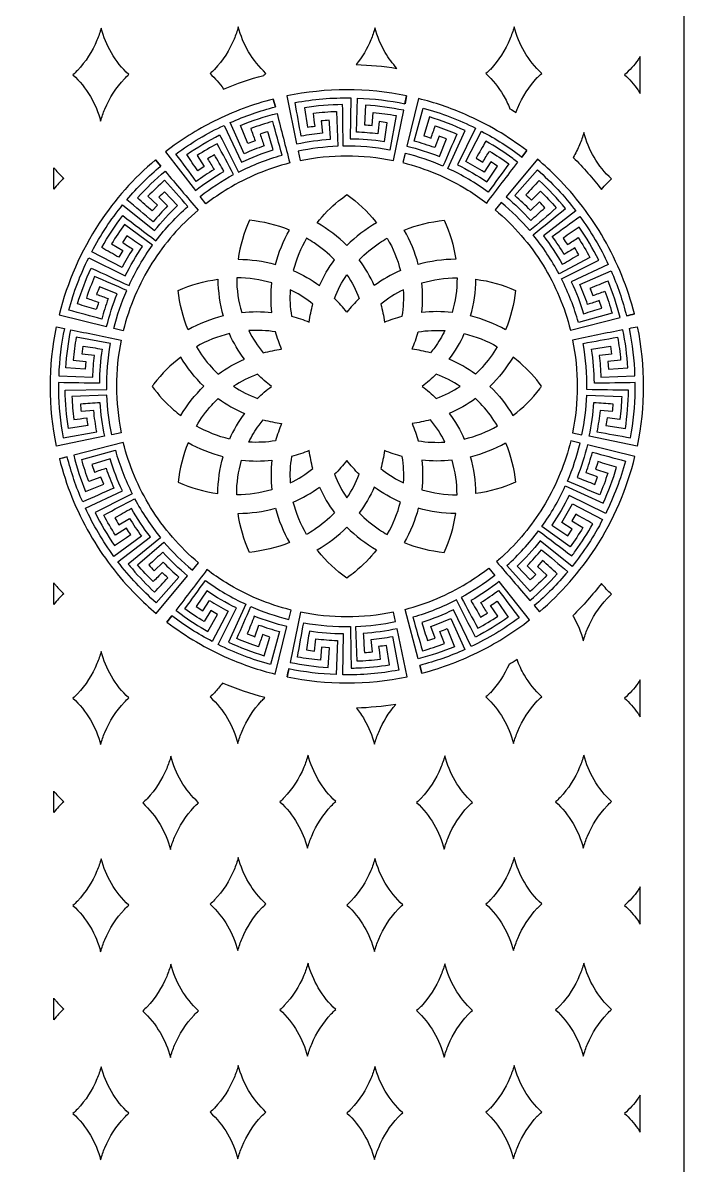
# Model space of a CAD drawing. Header units: millimetres. Extents: x -165 to 825, y -1000 to 1000.
# Drawn here: x 501 to 825, y -381 to 178 of the extents above; entities that cross this region are included whole.
import ezdxf

# ---------------------------------------------------------------- set-up
doc = ezdxf.new("R2010")
doc.units = ezdxf.units.MM
doc.layers.add('Default', color=70, linetype='Continuous')

msp = doc.modelspace()

# ---------------------------------------------------------------- linework, layer by layer
at = {"layer": 'Default'}
msp.add_lwpolyline([(495, 1000), (165, 1000), (-165, 1000), (-165, -1000), (165, -1000), (495, -1000), (825, -1000), (825, 1000)], close=True, dxfattribs=at)
for points in [[(539.82, 175.15, -0.03084), (537.75, 169.2, -0.089691), (528.2, 154.41, -0.002455), (528.18, 154.4, -0.022749), (526.02, 152.33, -0.073961), (534.54, 141.74, -0.000219), (534.54, 141.74, -0.068795), (539.55, 129.63, -0.03084), (541.62, 135.57, -0.089691), (551.18, 150.37, -0.002455), (551.19, 150.38, -0.022749), (553.35, 152.45, -0.073961), (544.83, 163.03, -0.000219), (544.83, 163.04, -0.068795)], [(599.69, 145.35, -0.033014), (619.35, 152.03, -0.01124), (620.44, 153.03, -0.073961), (611.92, 163.61, -0.000219), (611.92, 163.61, -0.068795), (606.91, 175.73, -0.03084), (604.84, 169.78, -0.089691), (595.28, 154.99, -0.002455), (595.27, 154.98, -0.022749), (593.11, 152.91, -0.054437)], [(664.53, 157.33, -0.031855), (684.48, 155.48, -0.052106), (678.79, 163.22, -0.000219), (678.79, 163.22, -0.068795), (673.79, 175.33, -0.03084), (671.72, 169.39, -0.071279)], [(739.74, 135.74, -0.005569), (742.74, 133.93, -0.011686), (743.61, 136.15, -0.089691), (753.17, 150.94, -0.002455), (753.18, 150.96, -0.022749), (755.35, 153.03, -0.073961), (746.83, 163.61, -0.000219), (746.83, 163.61, -0.068795), (741.82, 175.73, -0.03084), (739.75, 169.78, -0.089691), (730.19, 154.99, -0.002455), (730.18, 154.98, -0.022749), (728.01, 152.91, -0.073961), (736.53, 142.32, -0.000219), (736.53, 142.32, -0.038292)], [(803.5, 143.22), (803.5, 161.34, -0.011738), (802.43, 159.72, -0.062432), (795.84, 152.35, -0.056451), (802.29, 145.04, -0.000196), (802.29, 145.04, -0.012211)], [(624.03, 140.45), (625.04, 136.63, -0.003305), (624.06, 140.46, 0.053242), (595.07, 129.63, 0.048715), (571.33, 114.72), (585.96, 95.79, -0.036198), (599.86, 105.12, -0.000776), (595.24, 113.18, 0.015163), (591.87, 111.19, -0.011746), (595.03, 106.05, 0.017024), (586.32, 100.15, 0.003261), (576.42, 113.58, -0.051383), (599.94, 127.59), (608.44, 109.53, -0.036124), (624.03, 115.63, -0.001753), (621.27, 124.5, 0.009322), (617.54, 123.29, -0.008204), (619.51, 117.59, 0.017618), (609.73, 113.72), (602.98, 128.97, -0.043916), (625.04, 136.62)], [(689.21, 142.03, 0.002483), (688.45, 138.17, -0.010213), (689.24, 142.03, 0.102239), (630.56, 141.97), (635.43, 118.54, -0.03619), (652.01, 120.85, -0.002051), (651.39, 130.11, 0.011958), (647.48, 129.8), (648.07, 123.8, 0.018493), (637.66, 122.31, 0.001093), (634.64, 138.72, -0.051861), (661.93, 141.02), (661.66, 121.06, -0.036169), (678.35, 119.72, -0.003758), (679.74, 128.91, 0.011645), (675.86, 129.45, -0.010409), (675.14, 123.46, 0.018672), (664.65, 124.26), (665.26, 140.93, -0.04389), (688.44, 138.14)], [(747.98, 115.3), (745.61, 112.13), (748.01, 115.28, 0.060334), (718.03, 132.9, 0.041669), (695.12, 140.69), (689.34, 117.47, -0.036065), (705.27, 112.35), (708.73, 120.97, 0.014071), (705.08, 122.39), (703, 116.72, 0.018387), (692.97, 119.9), (697.38, 135.99, -0.051758), (722.96, 126.22), (714.05, 108.36, -0.03604), (728.51, 99.91, -0.003427), (733.75, 107.58, 0.022046), (730.49, 109.75), (727.24, 104.67, 0.019775), (718.14, 109.94), (725.92, 124.7, -0.043836), (745.6, 112.13)], [(687.79, 134.95, 0.035163), (669.18, 137.46), (668.55, 127.91, -0.006684), (672.34, 127.6), (672.93, 133.9, -0.020364), (684.15, 132.37), (681.09, 115.55, 0.049962), (658.25, 117.38, -0.001925), (657.93, 137.75, 0.035145), (639.22, 136.18), (640.67, 126.72, -0.006451), (644.44, 127.23, -0.001889), (643.66, 133.52, -0.020351), (654.94, 134.45), (655.59, 117.37, 0.042761), (636.17, 114.96), (637.12, 110.4, -0.102263), (682.75, 110.43)], [(597.78, 122.91, 0.000532), (606.98, 104.75, -0.047242), (628.33, 113.09, 0.002257), (623.71, 129.54, 0.020087), (612.96, 126.01, 0.008152), (615.18, 120.08, 0.006288), (611.64, 118.71), (608.02, 127.57, -0.03517), (625.85, 133.46, 0.000672), (632.06, 109.23, 0.073095), (601.81, 96.57, 0.029081), (591.06, 89.2), (588.2, 92.89, -0.042422), (604.6, 103.56, 0.004458), (596.54, 118.63, 0.019255), (586.8, 112.85), (590.26, 107.55), (587.1, 105.44, -0.005045), (581.65, 113.31, -0.035038)], [(741.13, 111.4, 0.029395), (727.95, 119.87, 0.003693), (723.24, 111.54, -0.012668), (726.51, 109.61, -0.005351), (729.79, 115.03, -0.019949), (739.22, 108.78, -0.001601), (729.17, 94.97, 0.049386), (709.39, 106.53), (717.95, 125.01, 0.035128), (700.41, 131.72), (697.61, 122.56, -0.006371), (701.22, 121.39, -0.004443), (703.25, 127.39, -0.019969), (713.81, 123.33, -0.001974), (706.99, 107.67, 0.042683), (688.45, 113.92), (687.32, 109.38, -0.077332), (719.23, 95.93, -0.02491), (728.42, 89.6, -0.002788), (743.62, 109.53, 0.005658)], [(770.73, 111.91, -0.033324), (784.62, 96.22, -0.02065), (787.29, 99.32, -0.002455), (787.3, 99.33, -0.022749), (789.47, 101.4, -0.073961), (780.95, 111.98, -0.000219), (780.94, 111.99, -0.068795), (775.94, 124.1, -0.03084), (773.87, 118.15, -0.035314)], [(516.64, 106.91, 0.010749), (517.68, 105.65, 0.038104), (521.6, 101.69, 0.044601), (516.64, 96.4)], [(566.42, 110.76), (568.98, 107.73), (566.39, 110.73, 0.071733), (538.88, 79.74, 0.084867), (519.28, 35.01), (542.5, 29.23, -0.036055), (547.61, 45.17), (538.99, 48.63, 0.00604), (537.58, 44.97, -0.003062), (543.24, 42.9, 0.018513), (540.07, 32.87, 0.000501), (523.97, 37.27, -0.051401), (533.73, 62.85), (551.61, 53.95, -0.036456), (560.05, 68.4, -0.005333), (552.38, 73.65), (550.21, 70.38, -0.003068), (555.29, 67.13, 0.016967), (550.02, 58.03), (535.26, 65.81, -0.051318), (550.32, 88.67), (565.85, 76.12, -0.035991), (577.22, 88.4), (570.86, 95.18, 0.023026), (568.04, 92.46, -0.009251), (572.29, 88.19, 0.017643), (565.18, 80.44, 0.001344), (552.45, 91.23, -0.043323), (568.98, 107.72)], [(800.63, 35.41, 0.013634), (796.79, 34.42, -0.005783), (800.64, 35.38, 0.068444), (785.77, 72.13, 0.065191), (762.91, 102.13, 0.022359), (753.29, 111), (737.9, 92.68, -0.035818), (749.96, 81.09, -0.001942), (756.86, 87.31, 0.02544), (754.2, 90.19), (749.85, 86.01, 0.020005), (742.24, 93.27), (753.26, 105.79, -0.051853), (771.95, 85.79), (756.11, 73.64, -0.035833), (765.38, 59.71, -0.002608), (773.46, 64.3, 0.019991), (771.48, 67.68, -0.003566), (766.33, 64.54, 0.019381), (760.47, 73.27, 0.001609), (773.94, 83.12, -0.051939), (787.86, 59.54), (769.77, 51.11, -0.035928), (775.81, 35.51, -0.002101), (784.69, 38.24), (783.49, 41.97, -0.001979), (777.78, 40.02, 0.019689), (773.94, 49.81), (789.23, 56.51, -0.043825), (796.79, 34.41)], [(550.62, 27.21), (546.05, 28.35, -0.042239), (552.3, 46.88, 0.000765), (536.63, 53.7, 0.018721), (532.57, 43.14, 0.000845), (538.57, 41.12, 0.006956), (537.4, 37.5, -0.003008), (528.24, 40.3, -0.035121), (534.95, 57.84, 0.001228), (553.44, 49.28, -0.049299), (565, 69.07), (551.17, 79.11, 0.019243), (544.92, 69.68), (550.35, 66.4, 0.00959), (548.42, 63.13, -0.002117), (540.08, 67.84, -0.03512), (550.42, 83.51, 0.002143), (566.61, 71.18, -0.047305), (582.19, 87.98, 0.002538), (570.86, 100.78, 0.019515), (562.72, 92.92), (567.31, 88.55), (564.72, 85.77, -0.004304), (557.6, 92.17, -0.03518), (571.09, 105.23, 0.000438), (587.24, 86.12, 0.076739), (564.67, 60.19, 0.080108)], [(766.91, 86.9, 0.035144), (754.1, 100.62, 0.006765), (747.57, 93.63, -0.017054), (750.3, 90.99), (754.75, 95.49, -0.020454), (762.46, 87.2, -0.001595), (749.45, 76.12, 0.042384), (735.54, 89.88), (732.55, 86.32, -0.080024), (755.97, 59.22, -0.076828), (769.36, 27.51), (793.62, 33.62, 0.035108), (787.81, 51.47, 0.001303), (778.93, 47.89, -0.004637), (780.29, 44.34, -0.002182), (786.23, 46.54, -0.020459), (789.72, 35.77), (773.24, 31.23, 0.049686), (764.97, 52.59), (783.19, 61.72, 0.03538), (773.65, 77.89, 0.002624), (765.75, 72.47, -0.006949), (767.85, 69.3, 0.003283), (773.17, 72.74, -0.019224), (778.91, 62.98), (763.8, 54.98, 0.04638), (751.12, 74.06, -0.001258)], [(660, 68.83, 0.064755), (645.48, 79.99, -0.052967), (655.95, 90.63, 0), (655.95, 90.63), (655.95, 90.63, 0), (655.95, 90.63, -0.017906), (660.01, 93.73, -0.069096), (674.08, 80.54, 0), (674.08, 80.54), (674.08, 80.54, 0), (674.08, 80.54, -0.002501), (674.52, 80, 0.066253)], [(625.06, 59.62, -0.065964), (631.96, 76.41, 0.069726), (612.36, 81.17, 0.071684), (606.77, 62.15, -0.06573)], [(694.95, 59.62, 0.065367), (688.03, 76.41, -0.069615), (707.64, 81.17, -0.071702), (713.23, 62.14, 0.064793)], [(646.6, 49.28, -0.057364), (653.98, 61.86, 0.053248), (643.99, 70.14, 0), (643.99, 70.14), (643.99, 70.14, 0), (643.99, 70.14, 0.017624), (640.29, 72.42, 0.072773), (633.8, 56.57, -0.056891)], [(673.4, 49.28, 0.057376), (666.02, 61.86, -0.053148), (676.04, 70.16, 0), (676.04, 70.16), (676.04, 70.16, 0), (676.04, 70.16, -0.017422), (679.71, 72.42, -0.072779), (686.21, 56.57, 0.056164)], [(582.33, 27.61, -0.071287), (577.5, 46.86, -0.070635), (596.91, 52.38, 0.066795), (599.46, 34.44, 0.064365)], [(623.36, 36.1, -0.057925), (623.36, 50.6, 0.069454), (606.1, 53.01, 0.072648), (608.55, 36.1, -0.056237)], [(660.01, 36.24, 0.033355), (653.98, 43.01, -0.061087), (660, 54.5, -0.060819), (666.02, 43.01, 0.033246)], [(696.64, 36.1, 0.058301), (696.64, 50.6, -0.069457), (713.9, 53.01, -0.072926), (711.46, 36.1, 0.056759)], [(737.67, 27.61, 0.064207), (720.54, 34.44, 0.066846), (723.09, 52.38, -0.070735), (742.5, 46.86, -0.071233)], [(641.59, 31.4, -0.03413), (643.39, 40.2, 0.052649), (633.6, 46.57, 0), (633.6, 46.57), (633.6, 46.57, 0), (633.6, 46.57, 0.006507), (632.29, 47.21, 0.06071), (632.93, 34.31, -0.032578)], [(678.4, 31.4, -0.033654), (687.08, 34.32, 0.060253), (687.71, 47.21, 0.058569), (676.61, 40.2, -0.033133)], [(541.4, -24.38), (517.96, -29.2, -0.101132), (517.94, 29.12), (521.82, 28.32, 0.043842), (519.05, 5.14), (535.72, 4.54, -0.016296), (536.52, 15.03, 0.002818), (530.53, 15.75), (531.07, 19.63, 0.00192), (540.25, 18.24, 0.036544), (538.93, 1.55, -0.002036), (518.99, 1.8, 0.019935), (519, -1.96), (518.96, -1.97, 0.044059), (521.23, -25.2), (537.64, -22.21, -0.017517), (536.17, -11.8), (530.17, -12.38, -0.020217), (529.86, -8.48, 0.001767), (539.13, -7.86, 0.03645), (541.41, -24.44)], [(778.59, -24.44, 0.035617), (780.87, -7.86, 0.001786), (790.14, -8.48, -0.019449), (789.83, -12.38), (783.83, -11.8, -0.017133), (782.36, -22.21, -0.003445), (798.77, -25.2, 0.044136), (801.04, -1.97), (801, -1.96, 0.018132), (801.01, 1.8, -0.001793), (781.08, 1.55, 0.035646), (779.75, 18.24), (788.93, 19.63), (789.47, 15.75, 0.002945), (783.48, 15.03, -0.017171), (784.28, 4.54), (800.95, 5.14, 0.044097), (798.18, 28.32, -0.044343), (802.06, 29.12, -0.101129), (802.04, -29.2), (778.6, -24.38)], [(522.28, -1.92), (542.6, -1.62, -0.049316), (544.43, 20.98), (527.61, 24.03, 0.0216), (526.08, 12.82, 0.002653), (532.38, 12.22), (532.07, 8.44), (522.52, 9.06, -0.03503), (525.02, 27.67, 0.001009), (549.59, 22.64, 0.101493), (549.63, -22.69), (544.98, -23.65, -0.042504), (542.61, -4.29), (525.53, -4.92, 0.020063), (526.44, -16.2, -0.001641), (532.73, -15.43, 0.00614), (533.24, -19.19), (523.77, -20.63, -0.035251), (522.23, -1.92)], [(609.9, 13.23, -0.056902), (602.55, 25.78, 0.070898), (586.39, 19.38, 0.053022), (593.77, 9.33, 0), (593.77, 9.33), (593.77, 9.33, 0), (593.77, 9.33, 0.019966), (597.11, 5.95, -0.056104)], [(628.09, 18.14, -0.033447), (625.17, 26.62, 0.058247), (612.03, 27.25, 0.059387), (619.11, 16.4, -0.031976)], [(691.91, 18.14, 0.033446), (694.83, 26.62, -0.058291), (707.98, 27.25, -0.044625), (702.97, 19.04, 0), (702.97, 19.04), (702.97, 19.04, 0), (702.97, 19.04, -0.015431), (700.89, 16.4, 0.032044)], [(710.1, 13.23, 0.057235), (717.45, 25.78, -0.070759), (733.6, 19.39, -0.052706), (726.15, 9.27, 0), (726.15, 9.27), (726.15, 9.27, 0), (726.15, 9.27, -0.019298), (722.88, 5.95, 0.055754)], [(797.72, -1.92, -0.000747), (777.4, -1.62, 0.049673), (775.58, 20.98, -0.00097), (792.4, 24.03, -0.021852), (793.93, 12.82, -0.001945), (787.62, 12.22), (787.93, 8.44), (797.48, 9.06, 0.035224), (794.98, 27.67, -0.00121), (770.41, 22.64, -0.101493), (770.37, -22.69), (775.02, -23.64, 0.042778), (777.39, -4.29), (794.47, -4.92, -0.01792), (793.56, -16.2), (787.27, -15.43, -0.005773), (786.76, -19.19), (796.23, -20.63, 0.035156), (797.77, -1.92)], [(590.05, 0.01, -0.065199), (578.73, 14.31, 0.065237), (565.66, 1.22, 0), (565.66, 1.22), (565.66, 1.22, 0), (565.66, 1.22, 0.005338), (564.75, 0, 0.055677), (575.27, -11.49, 0), (575.27, -11.49), (575.27, -11.49, 0), (575.27, -11.49, 0.015732), (578.72, -14.31, -0.065921)], [(729.95, 0, -0.064961), (741.27, -14.31, 0.065318), (754.32, -1.24, 0), (754.32, -1.24), (754.32, -1.24, 0), (754.32, -1.24, 0.005487), (755.25, 0.01, 0.055609), (744.7, 11.51, 0), (744.7, 11.51), (744.7, 11.51, 0), (744.7, 11.51, 0.015573), (741.28, 14.31, -0.06614)], [(623.14, 0, -0.033946), (616.29, 5.92, 0.059149), (604.61, 0.01, 0.059076), (616.29, -5.91, -0.032998)], [(696.86, 0, -0.033104), (703.71, -5.91, 0.059534), (715.39, 0, 0.05833), (703.71, 5.92, -0.033834)], [(609.9, -13.23, 0.057442), (602.55, -25.78, -0.07087), (586.4, -19.39, -0.052613), (593.87, -9.24, 0), (593.87, -9.24), (593.87, -9.24, 0), (593.87, -9.24, -0.019113), (597.12, -5.94, 0.05606)], [(710.1, -13.23, -0.056942), (717.45, -25.78, 0.070548), (733.61, -19.38, 0.053028), (726.24, -9.33, 0), (726.24, -9.33), (726.24, -9.33, 0), (726.24, -9.33, 0.020013), (722.89, -5.94, -0.056427)], [(628.1, -18.13, 0.033147), (625.17, -26.62, -0.058261), (612.03, -27.25, -0.04448), (617.06, -18.99, 0), (617.06, -18.99), (617.06, -18.99, 0), (617.06, -18.99, -0.01508), (619.11, -16.39, 0.032621)], [(691.91, -18.14, -0.03314), (694.83, -26.62, 0.058266), (707.97, -27.25, 0.05912), (700.89, -16.39, -0.032915)], [(555.08, -89.3, 0.029896), (565.9, -100.62, 0.007958), (572.43, -93.63, -0.019238), (569.7, -90.99, -0.003747), (565.25, -95.49, -0.020844), (557.53, -87.2), (570.55, -76.13, 0.042873), (584.46, -89.88), (587.45, -86.32, -0.080022), (564.02, -59.22, -0.07683), (550.64, -27.51), (526.38, -33.62, 0.035065), (532.19, -51.47), (541.07, -47.89), (539.71, -44.34), (533.77, -46.54, -0.020151), (530.28, -35.77), (546.76, -31.23, 0.04965), (555.03, -52.59, -0.001889), (536.81, -61.72, 0.03515), (546.35, -77.89, 0.005085), (554.25, -72.47, -0.020715), (552.15, -69.31), (546.83, -72.74, -0.018754), (541.09, -62.98, -0.003368), (556.19, -54.98, 0.046348), (568.88, -74.06), (553.08, -86.9, 0.005222)], [(582.33, -27.61, 0.071286), (577.5, -46.86, 0.070621), (596.91, -52.38, -0.066831), (599.46, -34.44, -0.064367)], [(737.67, -27.61, -0.071723), (742.5, -46.86, -0.070612), (723.09, -52.38, 0.066834), (720.54, -34.44, 0.064374)], [(771.89, -80.39, 0.029468), (780.29, -67.17, 0.004588), (771.93, -62.51), (770.02, -65.79), (775.46, -69.04, -0.020644), (769.26, -78.51), (755.38, -68.54, 0.049724), (766.83, -48.69), (785.37, -57.14, 0.03499), (791.97, -39.57, 0.005044), (782.8, -36.82, -0.016325), (781.65, -40.44), (787.66, -42.43, -0.023228), (783.67, -53.02, -0.003195), (767.95, -46.29, 0.042952), (774.1, -27.72), (769.53, -26.61, -0.07429), (756.94, -57.5, -0.070138), (737.26, -82.09, -0.011918), (733.23, -85.71, -0.000538), (749.5, -104.74, 0.035212), (762.91, -91.59, 0.002981), (755.75, -85.23), (753.18, -88.03), (757.79, -92.37, -0.019819), (749.69, -100.28), (738.29, -87.55, 0.04752), (753.78, -70.66, -0.001537), (770.04, -82.9, 0.00571)], [(641.6, -31.4, -0.033982), (632.93, -34.31, 0.060637), (632.29, -47.21, 0.058573), (643.39, -40.2, -0.033193)], [(678.41, -31.4, -0.034137), (676.61, -40.2, 0.052646), (686.4, -46.57, 0), (686.4, -46.57), (686.4, -46.57, 0), (686.4, -46.57, 0.006498), (687.71, -47.21, 0.060186), (687.08, -34.3, -0.033181)], [(754.22, -110.21, 0.071787), (781.58, -79.04, 0.084834), (800.91, -34.23), (777.66, -28.58, -0.036449), (772.63, -44.55, -0.00524), (781.28, -47.96, 0.020249), (782.67, -44.29), (776.99, -42.25, 0.018102), (780.11, -32.21, 0.00115), (796.23, -36.52, -0.051203), (786.61, -62.15), (768.69, -53.35, -0.035577), (760.33, -67.85, -0.007287), (768.03, -73.05), (770.18, -69.77), (765.08, -66.55, 0.018309), (770.3, -57.42), (785.11, -65.11, -0.051274), (770.17, -88.06), (754.57, -75.59, -0.036468), (743.27, -87.94), (749.66, -94.68, 0.028068), (752.47, -91.95), (748.19, -87.7, 0.017833), (755.26, -79.91, -0.002609), (768.05, -90.63, -0.04362), (751.62, -107.22)], [(519.37, -35.41, -0.011023), (523.21, -34.42), (519.36, -35.38, 0.068445), (534.23, -72.13, 0.065191), (557.09, -102.14, 0.022357), (566.71, -111), (582.1, -92.68, -0.03608), (570.03, -81.09, -0.002056), (563.14, -87.31, 0.024997), (565.8, -90.19), (570.15, -86.01, 0.02015), (577.76, -93.27), (566.74, -105.79, -0.05149), (548.05, -85.79), (563.89, -73.64, -0.036037), (554.62, -59.71, -0.007566), (546.54, -64.3, 0.010438), (548.51, -67.68), (553.67, -64.54, 0.017439), (559.53, -73.27), (546.06, -83.12, -0.052238), (532.13, -59.54), (550.23, -51.11, -0.036179), (544.19, -35.51), (535.31, -38.24), (536.51, -41.97, -0.005387), (542.22, -40.02, 0.018551), (546.05, -49.81, 0.003772), (530.77, -56.51, -0.043788), (523.21, -34.41)], [(623.36, -36.1, 0.058315), (623.36, -50.6, -0.069438), (606.1, -53.01, -0.07314), (608.54, -36.1, 0.056237)], [(660.01, -36.24, -0.033346), (653.99, -43.01, 0.060292), (660.01, -54.5, 0.060647), (666.02, -43.01, -0.033146)], [(696.64, -36.1, -0.057923), (696.64, -50.6, 0.069462), (713.9, -53.01, 0.072747), (711.45, -36.1, -0.05624)], [(646.6, -49.28, 0.057187), (653.98, -61.86, -0.053151), (643.96, -70.16, 0), (643.96, -70.16), (643.96, -70.16, 0), (643.96, -70.16, -0.017424), (640.28, -72.42, -0.072899), (633.79, -56.57, 0.056235)], [(673.4, -49.28, -0.057181), (666.02, -61.86, 0.053252), (676.01, -70.14, 0), (676.01, -70.14), (676.01, -70.14, 0), (676.01, -70.14, 0.017634), (679.72, -72.42, 0.073265), (686.21, -56.57, -0.056709)], [(612.37, -81.16, -0.071715), (606.77, -62.14, 0.064657), (625.06, -59.62, 0.065555), (631.96, -76.41, -0.068961)], [(707.63, -81.17, 0.071703), (713.23, -62.15, -0.065782), (694.95, -59.62, -0.065645), (688.04, -76.41, 0.069711)], [(660.01, -68.83, 0.064645), (674.52, -79.99, -0.052817), (664.01, -90.67, 0), (664.01, -90.67), (664.01, -90.67, 0), (664.01, -90.67, -0.017542), (660, -93.73, -0.068954), (645.9, -80.51, 0), (645.9, -80.51), (645.9, -80.51, 0), (645.9, -80.51, -0.002366), (645.48, -79.99, 0.065823)], [(722.89, -122.56, 0.000762), (713.6, -104.46, -0.047287), (692.3, -112.91, 0.003058), (697.01, -129.34, 0.019321), (707.74, -125.75), (705.48, -119.83, 0.01505), (709.02, -118.44), (712.68, -127.28, -0.035173), (694.89, -133.26), (688.54, -109.07, 0.073113), (718.73, -96.24, 0.029066), (729.43, -88.82), (732.31, -92.49, -0.042547), (715.97, -103.25, 0.002575), (724.12, -118.27, 0.019681), (733.82, -112.44), (730.34, -107.16, 0.02162), (733.48, -105.03), (738.98, -112.87, -0.035499)], [(578.87, -111.4, 0.029132), (592.05, -119.87), (596.76, -111.54, -0.007654), (593.49, -109.61), (590.21, -115.03, -0.024751), (580.78, -108.78, -0.000793), (590.83, -94.97, 0.049419), (610.61, -106.52), (602.05, -125.01, 0.035066), (619.59, -131.72), (622.39, -122.57, -0.006616), (618.78, -121.39, 0.005056), (616.75, -127.4, -0.018155), (606.19, -123.33, 0.002435), (613.01, -107.67, 0.042689), (631.55, -113.92), (632.68, -109.38, -0.077333), (600.76, -95.93, -0.024909), (591.58, -89.6, -0.00047), (576.38, -109.53, 0.006351)], [(516.64, -96.15, 0.010749), (517.68, -97.41, 0.038104), (521.6, -101.37, 0.044601), (516.64, -106.65)], [(572.01, -115.3), (574.37, -112.17), (574.37, -112.16), (571.99, -115.28, 0.060334), (601.97, -132.9, 0.041669), (624.88, -140.69), (630.66, -117.47, -0.035804), (614.73, -112.35, -0.001564), (611.27, -120.97, 0.010599), (614.92, -122.39), (617, -116.72, 0.020319), (627.02, -119.9), (622.62, -135.99, -0.05213), (597.04, -126.23), (605.94, -108.36, -0.036691), (591.49, -99.91), (586.24, -107.58), (589.51, -109.75), (592.76, -104.67, 0.018401), (601.86, -109.94), (594.08, -124.7, -0.043716), (574.4, -112.13)], [(696.75, -140.25), (695.72, -136.42), (696.72, -140.26, 0.053197), (725.61, -129.29, 0.048803), (749.3, -114.23), (734.56, -95.38, -0.036222), (720.72, -104.78, -0.008531), (725.38, -112.82, 0.011367), (728.75, -110.81, -0.005959), (725.56, -105.69, 0.017877), (734.24, -99.74, 0.001771), (744.21, -113.12, -0.051167), (720.76, -127.26), (712.16, -109.25, -0.03565), (696.61, -115.44, -0.001595), (699.42, -124.28), (703.14, -123.05), (701.14, -117.36, 0.019638), (710.9, -113.43), (717.74, -128.65, -0.04372), (695.71, -136.42)], [(784.54, -96.33, -0.033591), (770.52, -112.13, -0.001458), (770.65, -112.36, -0.000219), (770.65, -112.37, -0.068795), (775.66, -124.48, -0.03084), (777.73, -118.53, -0.089691), (787.29, -103.74, -0.002455), (787.3, -103.73, -0.022749), (789.47, -101.66, -0.039347)], [(665.18, -137.68, 0.029127), (680.78, -136.18), (679.32, -126.72, -0.006542), (675.56, -127.23, -0.005194), (676.34, -133.52, -0.018701), (665.06, -134.44), (664.41, -117.37, 0.042708), (683.82, -114.96), (682.88, -110.4, -0.102263), (637.25, -110.43), (632.21, -134.95, 0.034946), (650.82, -137.46), (651.45, -127.91), (647.66, -127.6), (647.07, -133.9, -0.022603), (635.85, -132.37, -0.002513), (638.91, -115.56, 0.049976), (661.75, -117.38, -0.001736), (662.07, -137.75, 0.006189)], [(630.79, -142.04, 0.013206), (631.55, -138.18, -0.002569), (630.76, -142.03, 0.102239), (689.43, -141.97), (684.57, -118.54, -0.036069), (667.99, -120.85, -0.001814), (668.61, -130.11, 0.018917), (672.52, -129.8), (671.93, -123.8, 0.017378), (682.34, -122.31), (685.36, -138.72, -0.052705), (658.07, -141.02), (658.34, -121.06, -0.035974), (641.65, -119.72, -0.003201), (640.26, -128.9, 0.004002), (644.14, -129.44, -0.012335), (644.86, -123.46, 0.017562), (655.35, -124.26), (654.74, -140.93, -0.043791), (631.55, -138.14)], [(539.82, -129.63, -0.03084), (537.75, -135.57, -0.089691), (528.2, -150.37, -0.002455), (528.18, -150.38, -0.022749), (526.02, -152.45, -0.073961), (534.54, -163.03, -0.000219), (534.54, -163.04, -0.068795), (539.55, -175.15, -0.03084), (541.62, -169.2, -0.089691), (551.18, -154.41, -0.002455), (551.19, -154.4, -0.022749), (553.35, -152.33, -0.073961), (544.83, -141.74, -0.000219), (544.83, -141.74, -0.068795)], [(743.25, -133.61, -0.007283), (739.33, -135.98, -0.084237), (730.19, -149.79, -0.002455), (730.18, -149.8, -0.022749), (728.01, -151.87, -0.073961), (736.53, -162.45, -0.000219), (736.53, -162.46, -0.068795), (741.54, -174.57, -0.03084), (743.61, -168.62, -0.089691), (753.17, -153.83, -0.002455), (753.18, -153.82, -0.022749), (755.35, -151.75, -0.073961), (746.83, -141.16, -0.000219), (746.83, -141.16, -0.043701)], [(619.95, -152.19, -0.03494), (599.15, -145.12, -0.030626), (595.28, -149.79, -0.002455), (595.27, -149.8, -0.022749), (593.11, -151.87, -0.073961), (601.63, -162.45, -0.000219), (601.63, -162.46, -0.068795), (606.64, -174.57, -0.03084), (608.71, -168.62, -0.089691), (618.27, -153.83, -0.002455), (618.28, -153.82, -0.017708)], [(803.5, -161.56), (803.5, -143.44, -0.011738), (802.43, -145.05, -0.062432), (795.84, -152.42, -0.056451), (802.29, -159.74, -0.000196), (802.29, -159.74, -0.012211)], [(683.92, -155.57, -0.030699), (664.7, -157.32, -0.036377), (668.5, -162.85, -0.000219), (668.5, -162.85, -0.068795), (673.51, -174.97, -0.03084), (675.58, -169.02, -0.080477)], [(573.94, -180.87, -0.03084), (571.87, -186.82, -0.089691), (562.31, -201.61, -0.002455), (562.3, -201.63, -0.022749), (560.14, -203.7, -0.073961), (568.66, -214.28, -0.000219), (568.66, -214.28, -0.068795), (573.67, -226.4, -0.03084), (575.74, -220.45, -0.089691), (585.29, -205.66, -0.002455), (585.31, -205.65, -0.022749), (587.47, -203.58, -0.073961), (578.95, -192.99, -0.000219), (578.95, -192.99, -0.068795)], [(641.03, -180.29, -0.03084), (638.96, -186.24, -0.089691), (629.4, -201.03, -0.002455), (629.39, -201.05, -0.022749), (627.23, -203.12, -0.073961), (635.75, -213.7, -0.000219), (635.75, -213.71, -0.068795), (640.76, -225.82, -0.03084), (642.82, -219.87, -0.089691), (652.38, -205.08, -0.002455), (652.4, -205.07, -0.022749), (654.56, -203, -0.073961), (646.04, -192.41, -0.000219), (646.04, -192.41, -0.068795)], [(707.9, -180.69, -0.03084), (705.84, -186.64, -0.089691), (696.28, -201.43, -0.002455), (696.26, -201.45, -0.022749), (694.1, -203.51, -0.073961), (702.62, -214.1, -0.000219), (702.62, -214.1, -0.068795), (707.63, -226.22, -0.03084), (709.7, -220.27, -0.089691), (719.26, -205.48, -0.002455), (719.27, -205.46, -0.022749), (721.43, -203.39, -0.073961), (712.91, -192.81, -0.000219), (712.91, -192.81, -0.068795)], [(775.94, -180.29, -0.03084), (773.87, -186.24, -0.089691), (764.31, -201.03, -0.002455), (764.29, -201.05, -0.022749), (762.13, -203.12, -0.073961), (770.65, -213.7, -0.000219), (770.65, -213.71, -0.068795), (775.66, -225.82, -0.03084), (777.73, -219.87, -0.089691), (787.29, -205.08, -0.002455), (787.3, -205.07, -0.022749), (789.47, -203, -0.073961), (780.95, -192.41, -0.000219), (780.94, -192.41, -0.068795)], [(516.64, -197.87, 0.010749), (517.68, -199.13, 0.038104), (521.6, -203.09, 0.044601), (516.64, -208.37)], [(539.82, -230.96, -0.03084), (537.75, -236.91, -0.089691), (528.2, -251.7, -0.002455), (528.18, -251.72, -0.022749), (526.02, -253.79, -0.073961), (534.54, -264.37, -0.000219), (534.54, -264.37, -0.068795), (539.55, -276.49, -0.03084), (541.62, -270.54, -0.089691), (551.18, -255.75, -0.002455), (551.19, -255.74, -0.022749), (553.35, -253.67, -0.073961), (544.83, -243.08, -0.000219), (544.83, -243.08, -0.068795)], [(606.91, -230.39, -0.03084), (604.84, -236.33, -0.089691), (595.28, -251.13, -0.002455), (595.27, -251.14, -0.022749), (593.11, -253.21, -0.073961), (601.63, -263.79, -0.000219), (601.63, -263.8, -0.068795), (606.64, -275.91, -0.03084), (608.71, -269.96, -0.089691), (618.27, -255.17, -0.002455), (618.28, -255.16, -0.022749), (620.44, -253.09, -0.073961), (611.92, -242.5, -0.000219), (611.92, -242.5, -0.068795)], [(673.79, -230.78, -0.03084), (671.72, -236.73, -0.089691), (662.16, -251.52, -0.002455), (662.14, -251.54, -0.022749), (659.98, -253.6, -0.073961), (668.5, -264.19, -0.000219), (668.5, -264.19, -0.068795), (673.51, -276.31, -0.03084), (675.58, -270.36, -0.089691), (685.14, -255.57, -0.002455), (685.15, -255.55, -0.022749), (687.32, -253.48, -0.073961), (678.79, -242.9, -0.000219), (678.79, -242.9, -0.068795)], [(741.82, -230.39, -0.03084), (739.75, -236.33, -0.089691), (730.19, -251.13, -0.002455), (730.18, -251.14, -0.022749), (728.01, -253.21, -0.073961), (736.53, -263.79, -0.000219), (736.53, -263.8, -0.068795), (741.54, -275.91, -0.03084), (743.61, -269.96, -0.089691), (753.17, -255.17, -0.002455), (753.18, -255.16, -0.022749), (755.35, -253.09, -0.073961), (746.83, -242.5, -0.000219), (746.83, -242.5, -0.068795)], [(803.5, -262.9), (803.5, -244.77, -0.011738), (802.43, -246.39, -0.062432), (795.84, -253.76, -0.056451), (802.29, -261.08, -0.000196), (802.29, -261.08, -0.012211)], [(573.94, -282.59, -0.03084), (571.87, -288.54, -0.089691), (562.31, -303.33, -0.002455), (562.3, -303.35, -0.022749), (560.14, -305.42, -0.073961), (568.66, -316, -0.000219), (568.66, -316, -0.068795), (573.67, -328.12, -0.03084), (575.74, -322.17, -0.089691), (585.29, -307.38, -0.002455), (585.31, -307.37, -0.022749), (587.47, -305.3, -0.073961), (578.95, -294.71, -0.000219), (578.95, -294.71, -0.068795)], [(641.03, -282.01, -0.03084), (638.96, -287.96, -0.089691), (629.4, -302.75, -0.002455), (629.39, -302.77, -0.022749), (627.23, -304.84, -0.073961), (635.75, -315.42, -0.000219), (635.75, -315.42, -0.068795), (640.76, -327.54, -0.03084), (642.82, -321.59, -0.089691), (652.38, -306.8, -0.002455), (652.4, -306.79, -0.022749), (654.56, -304.72, -0.073961), (646.04, -294.13, -0.000219), (646.04, -294.13, -0.068795)], [(707.9, -282.41, -0.03084), (705.84, -288.36, -0.089691), (696.28, -303.15, -0.002455), (696.26, -303.16, -0.022749), (694.1, -305.23, -0.073961), (702.62, -315.82, -0.000219), (702.62, -315.82, -0.068795), (707.63, -327.94, -0.03084), (709.7, -321.99, -0.089691), (719.26, -307.2, -0.002455), (719.27, -307.18, -0.022749), (721.43, -305.11, -0.073961), (712.91, -294.53, -0.000219), (712.91, -294.53, -0.068795)], [(775.94, -282.01, -0.03084), (773.87, -287.96, -0.089691), (764.31, -302.75, -0.002455), (764.29, -302.77, -0.022749), (762.13, -304.84, -0.073961), (770.65, -315.42, -0.000219), (770.65, -315.42, -0.068795), (775.66, -327.54, -0.03084), (777.73, -321.59, -0.089691), (787.29, -306.8, -0.002455), (787.3, -306.79, -0.022749), (789.47, -304.72, -0.073961), (780.95, -294.13, -0.000219), (780.94, -294.13, -0.068795)], [(516.64, -299.2, 0.010749), (517.68, -300.47, 0.038104), (521.6, -304.43, 0.044601), (516.64, -309.71)], [(539.82, -332.68, -0.03084), (537.75, -338.63, -0.089691), (528.2, -353.42, -0.002455), (528.18, -353.44, -0.022749), (526.02, -355.51, -0.073961), (534.54, -366.09, -0.000219), (534.54, -366.09, -0.068795), (539.55, -378.21, -0.03084), (541.62, -372.26, -0.089691), (551.18, -357.47, -0.002455), (551.19, -357.46, -0.022749), (553.35, -355.39, -0.073961), (544.83, -344.8, -0.000219), (544.83, -344.8, -0.068795)], [(606.91, -332.1, -0.03084), (604.84, -338.05, -0.089691), (595.28, -352.84, -0.002455), (595.27, -352.86, -0.022749), (593.11, -354.93, -0.073961), (601.63, -365.51, -0.000219), (601.63, -365.51, -0.068795), (606.64, -377.63, -0.03084), (608.71, -371.68, -0.089691), (618.27, -356.89, -0.002455), (618.28, -356.88, -0.022749), (620.44, -354.81, -0.073961), (611.92, -344.22, -0.000219), (611.92, -344.22, -0.068795)], [(673.79, -332.5, -0.03084), (671.72, -338.45, -0.089691), (662.16, -353.24, -0.002455), (662.14, -353.25, -0.022749), (659.98, -355.32, -0.073961), (668.5, -365.91, -0.000219), (668.5, -365.91, -0.068795), (673.51, -378.03, -0.03084), (675.58, -372.08, -0.089691), (685.14, -357.29, -0.002455), (685.15, -357.27, -0.022749), (687.32, -355.2, -0.073961), (678.79, -344.62, -0.000219), (678.79, -344.62, -0.068795)], [(741.82, -332.1, -0.03084), (739.75, -338.05, -0.089691), (730.19, -352.84, -0.002455), (730.18, -352.86, -0.022749), (728.01, -354.93, -0.073961), (736.53, -365.51, -0.000219), (736.53, -365.51, -0.068795), (741.54, -377.63, -0.03084), (743.61, -371.68, -0.089691), (753.17, -356.89, -0.002455), (753.18, -356.88, -0.022749), (755.35, -354.81, -0.073961), (746.83, -344.22, -0.000219), (746.83, -344.22, -0.068795)], [(803.5, -364.62), (803.5, -346.49, -0.011738), (802.43, -348.11, -0.062432), (795.84, -355.48, -0.056451), (802.29, -362.8, -0.000196), (802.29, -362.8, -0.012211)]]:
    msp.add_lwpolyline(points, format="xyb", close=True, dxfattribs=at)

doc.saveas('drawing.dxf')
